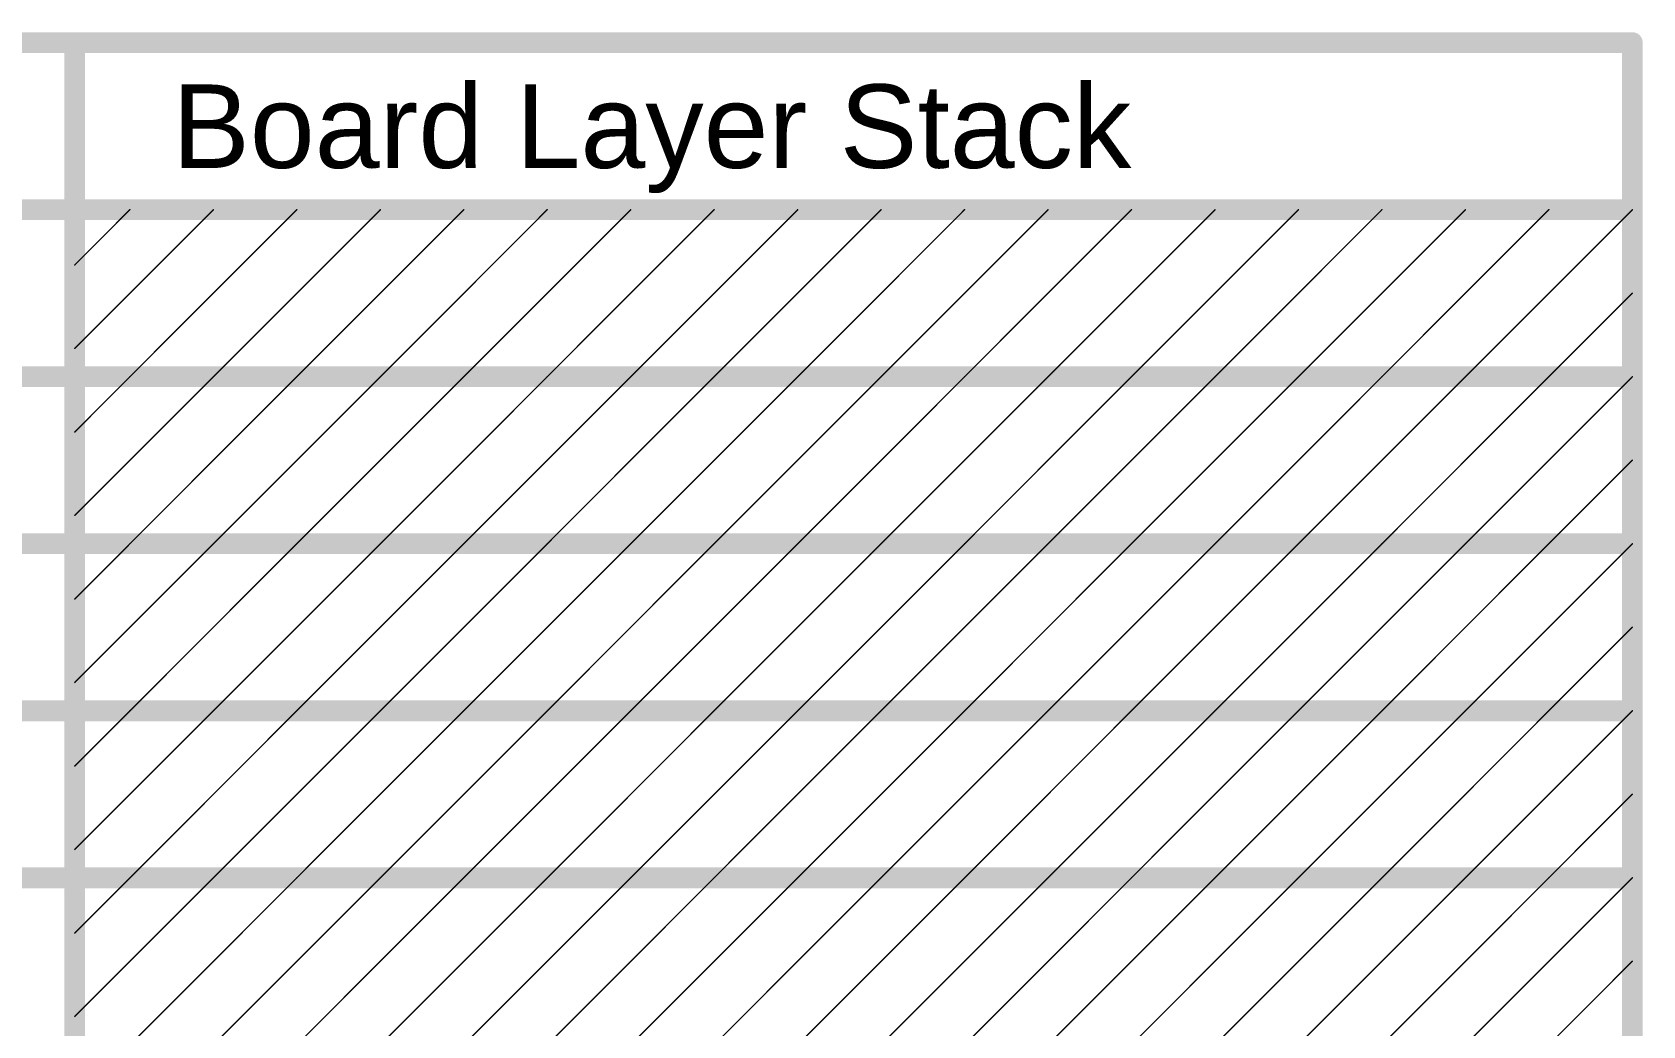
# Model space of a CAD drawing. Header units: inches. Extents: x 0 to 13.9, y -0.2 to 3.4.
# Drawn here: x 7.875 to 9.032, y 0.645 to 1.359 of the extents above; entities that cross this region are included whole.
import ezdxf

# ---------------------------------------------------------------- set-up
doc = ezdxf.new("R2010")
doc.units = ezdxf.units.IN
doc.header["$MEASUREMENT"] = 0
doc.layers.add('Fabrication', color=56, linetype='Continuous')
doc.styles.add('Arial', font='', dxfattribs={"height": 0.2})
doc.styles.get('Arial').set_extended_font_data('Arial')

msp = doc.modelspace()

# ---------------------------------------------------------------- linework, layer by layer
at = {"layer": 'Fabrication'}
for points in [[(4.4861, 1.351, 0.015, 0.015, 0), (9.0249, 1.351, 0.015, 0.015, 0)], [(7.9052, -0.089, 0.015, 0.015, 0), (7.9052, 1.351, 0.015, 0.015, 0)], [(9.0249, -0.089, 0.015, 0.015, 0), (9.0249, 1.351, 0.015, 0.015, 0)], [(4.4861, 1.231, 0.015, 0.015, 0), (9.0249, 1.231, 0.015, 0.015, 0)], [(7.9052, 1.1313, 0.001, 0.001, 0), (8.0049, 1.231, 0.001, 0.001, 0)], [(7.9052, 1.1913, 0.001, 0.001, 0), (7.9449, 1.231, 0.001, 0.001, 0)], [(7.9449, 1.111, 0.001, 0.001, 0), (8.0649, 1.231, 0.001, 0.001, 0)], [(8.0049, 1.111, 0.001, 0.001, 0), (8.1249, 1.231, 0.001, 0.001, 0)], [(8.0649, 1.111, 0.001, 0.001, 0), (8.1849, 1.231, 0.001, 0.001, 0)], [(8.1249, 1.111, 0.001, 0.001, 0), (8.2449, 1.231, 0.001, 0.001, 0)], [(8.1849, 1.111, 0.001, 0.001, 0), (8.3049, 1.231, 0.001, 0.001, 0)], [(8.2449, 1.111, 0.001, 0.001, 0), (8.3649, 1.231, 0.001, 0.001, 0)], [(8.3049, 1.111, 0.001, 0.001, 0), (8.4249, 1.231, 0.001, 0.001, 0)], [(8.3649, 1.111, 0.001, 0.001, 0), (8.4849, 1.231, 0.001, 0.001, 0)], [(8.4249, 1.111, 0.001, 0.001, 0), (8.5449, 1.231, 0.001, 0.001, 0)], [(8.4849, 1.111, 0.001, 0.001, 0), (8.6049, 1.231, 0.001, 0.001, 0)], [(8.5449, 1.111, 0.001, 0.001, 0), (8.6649, 1.231, 0.001, 0.001, 0)], [(8.6049, 1.111, 0.001, 0.001, 0), (8.7249, 1.231, 0.001, 0.001, 0)], [(8.6649, 1.111, 0.001, 0.001, 0), (8.7849, 1.231, 0.001, 0.001, 0)], [(8.7249, 1.111, 0.001, 0.001, 0), (8.8449, 1.231, 0.001, 0.001, 0)], [(8.7849, 1.111, 0.001, 0.001, 0), (8.9049, 1.231, 0.001, 0.001, 0)], [(8.8449, 1.111, 0.001, 0.001, 0), (8.9649, 1.231, 0.001, 0.001, 0)], [(8.9049, 1.111, 0.001, 0.001, 0), (9.0249, 1.231, 0.001, 0.001, 0)], [(8.9649, 1.111, 0.001, 0.001, 0), (9.0249, 1.171, 0.001, 0.001, 0)], [(7.3353, 1.111, 0.015, 0.015, 0), (7.9052, 1.111, 0.015, 0.015, 0)], [(7.9052, 1.111, 0.015, 0.015, 0), (9.0249, 1.111, 0.015, 0.015, 0)], [(7.9052, 1.0113, 0.001, 0.001, 0), (8.0049, 1.111, 0.001, 0.001, 0)], [(7.9052, 1.0713, 0.001, 0.001, 0), (7.9449, 1.111, 0.001, 0.001, 0)], [(7.9449, 0.991, 0.001, 0.001, 0), (8.0649, 1.111, 0.001, 0.001, 0)], [(8.0049, 0.991, 0.001, 0.001, 0), (8.1249, 1.111, 0.001, 0.001, 0)], [(8.0649, 0.991, 0.001, 0.001, 0), (8.1849, 1.111, 0.001, 0.001, 0)], [(8.1249, 0.991, 0.001, 0.001, 0), (8.2449, 1.111, 0.001, 0.001, 0)], [(8.1849, 0.991, 0.001, 0.001, 0), (8.3049, 1.111, 0.001, 0.001, 0)], [(8.2449, 0.991, 0.001, 0.001, 0), (8.3649, 1.111, 0.001, 0.001, 0)], [(8.3049, 0.991, 0.001, 0.001, 0), (8.4249, 1.111, 0.001, 0.001, 0)], [(8.3649, 0.991, 0.001, 0.001, 0), (8.4849, 1.111, 0.001, 0.001, 0)], [(8.4249, 0.991, 0.001, 0.001, 0), (8.5449, 1.111, 0.001, 0.001, 0)], [(8.4849, 0.991, 0.001, 0.001, 0), (8.6049, 1.111, 0.001, 0.001, 0)], [(8.5449, 0.991, 0.001, 0.001, 0), (8.6649, 1.111, 0.001, 0.001, 0)], [(8.6049, 0.991, 0.001, 0.001, 0), (8.7249, 1.111, 0.001, 0.001, 0)], [(8.6649, 0.991, 0.001, 0.001, 0), (8.7849, 1.111, 0.001, 0.001, 0)], [(8.7249, 0.991, 0.001, 0.001, 0), (8.8449, 1.111, 0.001, 0.001, 0)], [(8.7849, 0.991, 0.001, 0.001, 0), (8.9049, 1.111, 0.001, 0.001, 0)], [(8.8449, 0.991, 0.001, 0.001, 0), (8.9649, 1.111, 0.001, 0.001, 0)], [(8.9049, 0.991, 0.001, 0.001, 0), (9.0249, 1.111, 0.001, 0.001, 0)], [(8.9649, 0.991, 0.001, 0.001, 0), (9.0249, 1.051, 0.001, 0.001, 0)], [(7.3353, 0.991, 0.015, 0.015, 0), (7.9052, 0.991, 0.015, 0.015, 0)], [(7.9052, 0.991, 0.015, 0.015, 0), (9.0249, 0.991, 0.015, 0.015, 0)], [(7.9052, 0.8913, 0.001, 0.001, 0), (8.0049, 0.991, 0.001, 0.001, 0)], [(7.9052, 0.9513, 0.001, 0.001, 0), (7.9449, 0.991, 0.001, 0.001, 0)], [(7.9449, 0.871, 0.001, 0.001, 0), (8.0649, 0.991, 0.001, 0.001, 0)], [(8.0049, 0.871, 0.001, 0.001, 0), (8.1249, 0.991, 0.001, 0.001, 0)], [(8.0649, 0.871, 0.001, 0.001, 0), (8.1849, 0.991, 0.001, 0.001, 0)], [(8.1249, 0.871, 0.001, 0.001, 0), (8.2449, 0.991, 0.001, 0.001, 0)], [(8.1849, 0.871, 0.001, 0.001, 0), (8.3049, 0.991, 0.001, 0.001, 0)], [(8.2449, 0.871, 0.001, 0.001, 0), (8.3649, 0.991, 0.001, 0.001, 0)], [(8.3049, 0.871, 0.001, 0.001, 0), (8.4249, 0.991, 0.001, 0.001, 0)], [(8.3649, 0.871, 0.001, 0.001, 0), (8.4849, 0.991, 0.001, 0.001, 0)], [(8.4249, 0.871, 0.001, 0.001, 0), (8.5449, 0.991, 0.001, 0.001, 0)], [(8.4849, 0.871, 0.001, 0.001, 0), (8.6049, 0.991, 0.001, 0.001, 0)], [(8.5449, 0.871, 0.001, 0.001, 0), (8.6649, 0.991, 0.001, 0.001, 0)], [(8.6049, 0.871, 0.001, 0.001, 0), (8.7249, 0.991, 0.001, 0.001, 0)], [(8.6649, 0.871, 0.001, 0.001, 0), (8.7849, 0.991, 0.001, 0.001, 0)], [(8.7249, 0.871, 0.001, 0.001, 0), (8.8449, 0.991, 0.001, 0.001, 0)], [(8.7849, 0.871, 0.001, 0.001, 0), (8.9049, 0.991, 0.001, 0.001, 0)], [(8.8449, 0.871, 0.001, 0.001, 0), (8.9649, 0.991, 0.001, 0.001, 0)], [(8.9049, 0.871, 0.001, 0.001, 0), (9.0249, 0.991, 0.001, 0.001, 0)], [(8.9649, 0.871, 0.001, 0.001, 0), (9.0249, 0.931, 0.001, 0.001, 0)], [(7.3353, 0.871, 0.015, 0.015, 0), (7.9052, 0.871, 0.015, 0.015, 0)], [(7.9052, 0.871, 0.015, 0.015, 0), (9.0249, 0.871, 0.015, 0.015, 0)], [(7.9052, 0.7713, 0.001, 0.001, 0), (8.0049, 0.871, 0.001, 0.001, 0)], [(7.9052, 0.8313, 0.001, 0.001, 0), (7.9449, 0.871, 0.001, 0.001, 0)], [(7.9449, 0.751, 0.001, 0.001, 0), (8.0649, 0.871, 0.001, 0.001, 0)], [(8.0049, 0.751, 0.001, 0.001, 0), (8.1249, 0.871, 0.001, 0.001, 0)], [(8.0649, 0.751, 0.001, 0.001, 0), (8.1849, 0.871, 0.001, 0.001, 0)], [(8.1249, 0.751, 0.001, 0.001, 0), (8.2449, 0.871, 0.001, 0.001, 0)], [(8.1849, 0.751, 0.001, 0.001, 0), (8.3049, 0.871, 0.001, 0.001, 0)], [(8.2449, 0.751, 0.001, 0.001, 0), (8.3649, 0.871, 0.001, 0.001, 0)], [(8.3049, 0.751, 0.001, 0.001, 0), (8.4249, 0.871, 0.001, 0.001, 0)], [(8.3649, 0.751, 0.001, 0.001, 0), (8.4849, 0.871, 0.001, 0.001, 0)], [(8.4249, 0.751, 0.001, 0.001, 0), (8.5449, 0.871, 0.001, 0.001, 0)], [(8.4849, 0.751, 0.001, 0.001, 0), (8.6049, 0.871, 0.001, 0.001, 0)], [(8.5449, 0.751, 0.001, 0.001, 0), (8.6649, 0.871, 0.001, 0.001, 0)], [(8.6049, 0.751, 0.001, 0.001, 0), (8.7249, 0.871, 0.001, 0.001, 0)], [(8.6649, 0.751, 0.001, 0.001, 0), (8.7849, 0.871, 0.001, 0.001, 0)], [(8.7249, 0.751, 0.001, 0.001, 0), (8.8449, 0.871, 0.001, 0.001, 0)], [(8.7849, 0.751, 0.001, 0.001, 0), (8.9049, 0.871, 0.001, 0.001, 0)], [(8.8449, 0.751, 0.001, 0.001, 0), (8.9649, 0.871, 0.001, 0.001, 0)], [(8.9049, 0.751, 0.001, 0.001, 0), (9.0249, 0.871, 0.001, 0.001, 0)], [(8.9649, 0.751, 0.001, 0.001, 0), (9.0249, 0.811, 0.001, 0.001, 0)], [(7.3353, 0.751, 0.015, 0.015, 0), (7.9052, 0.751, 0.015, 0.015, 0)], [(7.9052, 0.751, 0.015, 0.015, 0), (9.0249, 0.751, 0.015, 0.015, 0)], [(7.9052, 0.6513, 0.001, 0.001, 0), (8.0049, 0.751, 0.001, 0.001, 0)], [(7.9052, 0.7113, 0.001, 0.001, 0), (7.9449, 0.751, 0.001, 0.001, 0)], [(7.9449, 0.631, 0.001, 0.001, 0), (8.0649, 0.751, 0.001, 0.001, 0)], [(8.0049, 0.631, 0.001, 0.001, 0), (8.1249, 0.751, 0.001, 0.001, 0)], [(8.0649, 0.631, 0.001, 0.001, 0), (8.1849, 0.751, 0.001, 0.001, 0)], [(8.1249, 0.631, 0.001, 0.001, 0), (8.2449, 0.751, 0.001, 0.001, 0)], [(8.1849, 0.631, 0.001, 0.001, 0), (8.3049, 0.751, 0.001, 0.001, 0)], [(8.2449, 0.631, 0.001, 0.001, 0), (8.3649, 0.751, 0.001, 0.001, 0)], [(8.3049, 0.631, 0.001, 0.001, 0), (8.4249, 0.751, 0.001, 0.001, 0)], [(8.3649, 0.631, 0.001, 0.001, 0), (8.4849, 0.751, 0.001, 0.001, 0)], [(8.4249, 0.631, 0.001, 0.001, 0), (8.5449, 0.751, 0.001, 0.001, 0)], [(8.4849, 0.631, 0.001, 0.001, 0), (8.6049, 0.751, 0.001, 0.001, 0)], [(8.5449, 0.631, 0.001, 0.001, 0), (8.6649, 0.751, 0.001, 0.001, 0)], [(8.6049, 0.631, 0.001, 0.001, 0), (8.7249, 0.751, 0.001, 0.001, 0)], [(8.6649, 0.631, 0.001, 0.001, 0), (8.7849, 0.751, 0.001, 0.001, 0)], [(8.7249, 0.631, 0.001, 0.001, 0), (8.8449, 0.751, 0.001, 0.001, 0)], [(8.7849, 0.631, 0.001, 0.001, 0), (8.9049, 0.751, 0.001, 0.001, 0)], [(8.8449, 0.631, 0.001, 0.001, 0), (8.9649, 0.751, 0.001, 0.001, 0)], [(8.9049, 0.631, 0.001, 0.001, 0), (9.0249, 0.751, 0.001, 0.001, 0)], [(8.9649, 0.631, 0.001, 0.001, 0), (9.0249, 0.691, 0.001, 0.001, 0)]]:
    msp.add_lwpolyline(points, format="xyseb", dxfattribs=at)
for points in [[(7.9015, 1.351, 0.0075, 0.0075, 1), (7.909, 1.351, 0.0075, 0.0075, 1)], [(9.0211, 1.351, 0.0075, 0.0075, 1), (9.0286, 1.351, 0.0075, 0.0075, 1)], [(9.0211, 1.351, 0.0075, 0.0075, 1), (9.0286, 1.351, 0.0075, 0.0075, 1)], [(7.9446, 1.231, 0.0005, 0.0005, 1), (7.9451, 1.231, 0.0005, 0.0005, 1)], [(8.0046, 1.231, 0.0005, 0.0005, 1), (8.0051, 1.231, 0.0005, 0.0005, 1)], [(8.0646, 1.231, 0.0005, 0.0005, 1), (8.0651, 1.231, 0.0005, 0.0005, 1)], [(8.1246, 1.231, 0.0005, 0.0005, 1), (8.1251, 1.231, 0.0005, 0.0005, 1)], [(8.1846, 1.231, 0.0005, 0.0005, 1), (8.1851, 1.231, 0.0005, 0.0005, 1)], [(8.2446, 1.231, 0.0005, 0.0005, 1), (8.2451, 1.231, 0.0005, 0.0005, 1)], [(8.3046, 1.231, 0.0005, 0.0005, 1), (8.3051, 1.231, 0.0005, 0.0005, 1)], [(8.3646, 1.231, 0.0005, 0.0005, 1), (8.3651, 1.231, 0.0005, 0.0005, 1)], [(8.4246, 1.231, 0.0005, 0.0005, 1), (8.4251, 1.231, 0.0005, 0.0005, 1)], [(8.4846, 1.231, 0.0005, 0.0005, 1), (8.4851, 1.231, 0.0005, 0.0005, 1)], [(8.5446, 1.231, 0.0005, 0.0005, 1), (8.5451, 1.231, 0.0005, 0.0005, 1)], [(8.6046, 1.231, 0.0005, 0.0005, 1), (8.6051, 1.231, 0.0005, 0.0005, 1)], [(8.6646, 1.231, 0.0005, 0.0005, 1), (8.6651, 1.231, 0.0005, 0.0005, 1)], [(8.7246, 1.231, 0.0005, 0.0005, 1), (8.7251, 1.231, 0.0005, 0.0005, 1)], [(8.7846, 1.231, 0.0005, 0.0005, 1), (8.7851, 1.231, 0.0005, 0.0005, 1)], [(8.8446, 1.231, 0.0005, 0.0005, 1), (8.8451, 1.231, 0.0005, 0.0005, 1)], [(8.9046, 1.231, 0.0005, 0.0005, 1), (8.9051, 1.231, 0.0005, 0.0005, 1)], [(8.9646, 1.231, 0.0005, 0.0005, 1), (8.9651, 1.231, 0.0005, 0.0005, 1)], [(9.0211, 1.231, 0.0075, 0.0075, 1), (9.0286, 1.231, 0.0075, 0.0075, 1)], [(9.0246, 1.231, 0.0005, 0.0005, 1), (9.0251, 1.231, 0.0005, 0.0005, 1)], [(7.905, 1.1913, 0.0005, 0.0005, 1), (7.9055, 1.1913, 0.0005, 0.0005, 1)], [(9.0246, 1.171, 0.0005, 0.0005, 1), (9.0251, 1.171, 0.0005, 0.0005, 1)], [(7.905, 1.1313, 0.0005, 0.0005, 1), (7.9055, 1.1313, 0.0005, 0.0005, 1)], [(7.9015, 1.111, 0.0075, 0.0075, 1), (7.909, 1.111, 0.0075, 0.0075, 1)], [(7.9015, 1.111, 0.0075, 0.0075, 1), (7.909, 1.111, 0.0075, 0.0075, 1)], [(7.9446, 1.111, 0.0005, 0.0005, 1), (7.9451, 1.111, 0.0005, 0.0005, 1)], [(7.9446, 1.111, 0.0005, 0.0005, 1), (7.9451, 1.111, 0.0005, 0.0005, 1)], [(8.0046, 1.111, 0.0005, 0.0005, 1), (8.0051, 1.111, 0.0005, 0.0005, 1)], [(8.0046, 1.111, 0.0005, 0.0005, 1), (8.0051, 1.111, 0.0005, 0.0005, 1)], [(8.0646, 1.111, 0.0005, 0.0005, 1), (8.0651, 1.111, 0.0005, 0.0005, 1)], [(8.0646, 1.111, 0.0005, 0.0005, 1), (8.0651, 1.111, 0.0005, 0.0005, 1)], [(8.1246, 1.111, 0.0005, 0.0005, 1), (8.1251, 1.111, 0.0005, 0.0005, 1)], [(8.1246, 1.111, 0.0005, 0.0005, 1), (8.1251, 1.111, 0.0005, 0.0005, 1)], [(8.1846, 1.111, 0.0005, 0.0005, 1), (8.1851, 1.111, 0.0005, 0.0005, 1)], [(8.1846, 1.111, 0.0005, 0.0005, 1), (8.1851, 1.111, 0.0005, 0.0005, 1)], [(8.2446, 1.111, 0.0005, 0.0005, 1), (8.2451, 1.111, 0.0005, 0.0005, 1)], [(8.2446, 1.111, 0.0005, 0.0005, 1), (8.2451, 1.111, 0.0005, 0.0005, 1)], [(8.3046, 1.111, 0.0005, 0.0005, 1), (8.3051, 1.111, 0.0005, 0.0005, 1)], [(8.3046, 1.111, 0.0005, 0.0005, 1), (8.3051, 1.111, 0.0005, 0.0005, 1)], [(8.3646, 1.111, 0.0005, 0.0005, 1), (8.3651, 1.111, 0.0005, 0.0005, 1)], [(8.3646, 1.111, 0.0005, 0.0005, 1), (8.3651, 1.111, 0.0005, 0.0005, 1)], [(8.4246, 1.111, 0.0005, 0.0005, 1), (8.4251, 1.111, 0.0005, 0.0005, 1)], [(8.4246, 1.111, 0.0005, 0.0005, 1), (8.4251, 1.111, 0.0005, 0.0005, 1)], [(8.4846, 1.111, 0.0005, 0.0005, 1), (8.4851, 1.111, 0.0005, 0.0005, 1)], [(8.4846, 1.111, 0.0005, 0.0005, 1), (8.4851, 1.111, 0.0005, 0.0005, 1)], [(8.5446, 1.111, 0.0005, 0.0005, 1), (8.5451, 1.111, 0.0005, 0.0005, 1)], [(8.5446, 1.111, 0.0005, 0.0005, 1), (8.5451, 1.111, 0.0005, 0.0005, 1)], [(8.6046, 1.111, 0.0005, 0.0005, 1), (8.6051, 1.111, 0.0005, 0.0005, 1)], [(8.6046, 1.111, 0.0005, 0.0005, 1), (8.6051, 1.111, 0.0005, 0.0005, 1)], [(8.6646, 1.111, 0.0005, 0.0005, 1), (8.6651, 1.111, 0.0005, 0.0005, 1)], [(8.6646, 1.111, 0.0005, 0.0005, 1), (8.6651, 1.111, 0.0005, 0.0005, 1)], [(8.7246, 1.111, 0.0005, 0.0005, 1), (8.7251, 1.111, 0.0005, 0.0005, 1)], [(8.7246, 1.111, 0.0005, 0.0005, 1), (8.7251, 1.111, 0.0005, 0.0005, 1)], [(8.7846, 1.111, 0.0005, 0.0005, 1), (8.7851, 1.111, 0.0005, 0.0005, 1)], [(8.7846, 1.111, 0.0005, 0.0005, 1), (8.7851, 1.111, 0.0005, 0.0005, 1)], [(8.8446, 1.111, 0.0005, 0.0005, 1), (8.8451, 1.111, 0.0005, 0.0005, 1)], [(8.8446, 1.111, 0.0005, 0.0005, 1), (8.8451, 1.111, 0.0005, 0.0005, 1)], [(8.9046, 1.111, 0.0005, 0.0005, 1), (8.9051, 1.111, 0.0005, 0.0005, 1)], [(8.9046, 1.111, 0.0005, 0.0005, 1), (8.9051, 1.111, 0.0005, 0.0005, 1)], [(8.9646, 1.111, 0.0005, 0.0005, 1), (8.9651, 1.111, 0.0005, 0.0005, 1)], [(8.9646, 1.111, 0.0005, 0.0005, 1), (8.9651, 1.111, 0.0005, 0.0005, 1)], [(9.0211, 1.111, 0.0075, 0.0075, 1), (9.0286, 1.111, 0.0075, 0.0075, 1)], [(9.0246, 1.111, 0.0005, 0.0005, 1), (9.0251, 1.111, 0.0005, 0.0005, 1)], [(7.905, 1.0713, 0.0005, 0.0005, 1), (7.9055, 1.0713, 0.0005, 0.0005, 1)], [(9.0246, 1.051, 0.0005, 0.0005, 1), (9.0251, 1.051, 0.0005, 0.0005, 1)], [(7.905, 1.0113, 0.0005, 0.0005, 1), (7.9055, 1.0113, 0.0005, 0.0005, 1)], [(7.9015, 0.991, 0.0075, 0.0075, 1), (7.909, 0.991, 0.0075, 0.0075, 1)], [(7.9015, 0.991, 0.0075, 0.0075, 1), (7.909, 0.991, 0.0075, 0.0075, 1)], [(9.0211, 0.991, 0.0075, 0.0075, 1), (9.0286, 0.991, 0.0075, 0.0075, 1)], [(7.9446, 0.991, 0.0005, 0.0005, 1), (7.9451, 0.991, 0.0005, 0.0005, 1)], [(7.9446, 0.991, 0.0005, 0.0005, 1), (7.9451, 0.991, 0.0005, 0.0005, 1)], [(8.0046, 0.991, 0.0005, 0.0005, 1), (8.0051, 0.991, 0.0005, 0.0005, 1)], [(8.0046, 0.991, 0.0005, 0.0005, 1), (8.0051, 0.991, 0.0005, 0.0005, 1)], [(8.0646, 0.991, 0.0005, 0.0005, 1), (8.0651, 0.991, 0.0005, 0.0005, 1)], [(8.0646, 0.991, 0.0005, 0.0005, 1), (8.0651, 0.991, 0.0005, 0.0005, 1)], [(8.1246, 0.991, 0.0005, 0.0005, 1), (8.1251, 0.991, 0.0005, 0.0005, 1)], [(8.1246, 0.991, 0.0005, 0.0005, 1), (8.1251, 0.991, 0.0005, 0.0005, 1)], [(8.1846, 0.991, 0.0005, 0.0005, 1), (8.1851, 0.991, 0.0005, 0.0005, 1)], [(8.1846, 0.991, 0.0005, 0.0005, 1), (8.1851, 0.991, 0.0005, 0.0005, 1)], [(8.2446, 0.991, 0.0005, 0.0005, 1), (8.2451, 0.991, 0.0005, 0.0005, 1)], [(8.2446, 0.991, 0.0005, 0.0005, 1), (8.2451, 0.991, 0.0005, 0.0005, 1)], [(8.3046, 0.991, 0.0005, 0.0005, 1), (8.3051, 0.991, 0.0005, 0.0005, 1)], [(8.3046, 0.991, 0.0005, 0.0005, 1), (8.3051, 0.991, 0.0005, 0.0005, 1)], [(8.3646, 0.991, 0.0005, 0.0005, 1), (8.3651, 0.991, 0.0005, 0.0005, 1)], [(8.3646, 0.991, 0.0005, 0.0005, 1), (8.3651, 0.991, 0.0005, 0.0005, 1)], [(8.4246, 0.991, 0.0005, 0.0005, 1), (8.4251, 0.991, 0.0005, 0.0005, 1)], [(8.4246, 0.991, 0.0005, 0.0005, 1), (8.4251, 0.991, 0.0005, 0.0005, 1)], [(8.4846, 0.991, 0.0005, 0.0005, 1), (8.4851, 0.991, 0.0005, 0.0005, 1)], [(8.4846, 0.991, 0.0005, 0.0005, 1), (8.4851, 0.991, 0.0005, 0.0005, 1)], [(8.5446, 0.991, 0.0005, 0.0005, 1), (8.5451, 0.991, 0.0005, 0.0005, 1)], [(8.5446, 0.991, 0.0005, 0.0005, 1), (8.5451, 0.991, 0.0005, 0.0005, 1)], [(8.6046, 0.991, 0.0005, 0.0005, 1), (8.6051, 0.991, 0.0005, 0.0005, 1)], [(8.6046, 0.991, 0.0005, 0.0005, 1), (8.6051, 0.991, 0.0005, 0.0005, 1)], [(8.6646, 0.991, 0.0005, 0.0005, 1), (8.6651, 0.991, 0.0005, 0.0005, 1)], [(8.6646, 0.991, 0.0005, 0.0005, 1), (8.6651, 0.991, 0.0005, 0.0005, 1)], [(8.7246, 0.991, 0.0005, 0.0005, 1), (8.7251, 0.991, 0.0005, 0.0005, 1)], [(8.7246, 0.991, 0.0005, 0.0005, 1), (8.7251, 0.991, 0.0005, 0.0005, 1)], [(8.7846, 0.991, 0.0005, 0.0005, 1), (8.7851, 0.991, 0.0005, 0.0005, 1)], [(8.7846, 0.991, 0.0005, 0.0005, 1), (8.7851, 0.991, 0.0005, 0.0005, 1)], [(8.8446, 0.991, 0.0005, 0.0005, 1), (8.8451, 0.991, 0.0005, 0.0005, 1)], [(8.8446, 0.991, 0.0005, 0.0005, 1), (8.8451, 0.991, 0.0005, 0.0005, 1)], [(8.9046, 0.991, 0.0005, 0.0005, 1), (8.9051, 0.991, 0.0005, 0.0005, 1)], [(8.9046, 0.991, 0.0005, 0.0005, 1), (8.9051, 0.991, 0.0005, 0.0005, 1)], [(8.9646, 0.991, 0.0005, 0.0005, 1), (8.9651, 0.991, 0.0005, 0.0005, 1)], [(8.9646, 0.991, 0.0005, 0.0005, 1), (8.9651, 0.991, 0.0005, 0.0005, 1)], [(9.0246, 0.991, 0.0005, 0.0005, 1), (9.0251, 0.991, 0.0005, 0.0005, 1)], [(7.905, 0.9513, 0.0005, 0.0005, 1), (7.9055, 0.9513, 0.0005, 0.0005, 1)], [(9.0246, 0.931, 0.0005, 0.0005, 1), (9.0251, 0.931, 0.0005, 0.0005, 1)], [(7.905, 0.8913, 0.0005, 0.0005, 1), (7.9055, 0.8913, 0.0005, 0.0005, 1)], [(7.9015, 0.871, 0.0075, 0.0075, 1), (7.909, 0.871, 0.0075, 0.0075, 1)], [(7.9015, 0.871, 0.0075, 0.0075, 1), (7.909, 0.871, 0.0075, 0.0075, 1)], [(7.9446, 0.871, 0.0005, 0.0005, 1), (7.9451, 0.871, 0.0005, 0.0005, 1)], [(7.9446, 0.871, 0.0005, 0.0005, 1), (7.9451, 0.871, 0.0005, 0.0005, 1)], [(8.0046, 0.871, 0.0005, 0.0005, 1), (8.0051, 0.871, 0.0005, 0.0005, 1)], [(8.0046, 0.871, 0.0005, 0.0005, 1), (8.0051, 0.871, 0.0005, 0.0005, 1)], [(8.0646, 0.871, 0.0005, 0.0005, 1), (8.0651, 0.871, 0.0005, 0.0005, 1)], [(8.0646, 0.871, 0.0005, 0.0005, 1), (8.0651, 0.871, 0.0005, 0.0005, 1)], [(8.1246, 0.871, 0.0005, 0.0005, 1), (8.1251, 0.871, 0.0005, 0.0005, 1)], [(8.1246, 0.871, 0.0005, 0.0005, 1), (8.1251, 0.871, 0.0005, 0.0005, 1)], [(8.1846, 0.871, 0.0005, 0.0005, 1), (8.1851, 0.871, 0.0005, 0.0005, 1)], [(8.1846, 0.871, 0.0005, 0.0005, 1), (8.1851, 0.871, 0.0005, 0.0005, 1)], [(8.2446, 0.871, 0.0005, 0.0005, 1), (8.2451, 0.871, 0.0005, 0.0005, 1)], [(8.2446, 0.871, 0.0005, 0.0005, 1), (8.2451, 0.871, 0.0005, 0.0005, 1)], [(8.3046, 0.871, 0.0005, 0.0005, 1), (8.3051, 0.871, 0.0005, 0.0005, 1)], [(8.3046, 0.871, 0.0005, 0.0005, 1), (8.3051, 0.871, 0.0005, 0.0005, 1)], [(8.3646, 0.871, 0.0005, 0.0005, 1), (8.3651, 0.871, 0.0005, 0.0005, 1)], [(8.3646, 0.871, 0.0005, 0.0005, 1), (8.3651, 0.871, 0.0005, 0.0005, 1)], [(8.4246, 0.871, 0.0005, 0.0005, 1), (8.4251, 0.871, 0.0005, 0.0005, 1)], [(8.4246, 0.871, 0.0005, 0.0005, 1), (8.4251, 0.871, 0.0005, 0.0005, 1)], [(8.4846, 0.871, 0.0005, 0.0005, 1), (8.4851, 0.871, 0.0005, 0.0005, 1)], [(8.4846, 0.871, 0.0005, 0.0005, 1), (8.4851, 0.871, 0.0005, 0.0005, 1)], [(8.5446, 0.871, 0.0005, 0.0005, 1), (8.5451, 0.871, 0.0005, 0.0005, 1)], [(8.5446, 0.871, 0.0005, 0.0005, 1), (8.5451, 0.871, 0.0005, 0.0005, 1)], [(8.6046, 0.871, 0.0005, 0.0005, 1), (8.6051, 0.871, 0.0005, 0.0005, 1)], [(8.6046, 0.871, 0.0005, 0.0005, 1), (8.6051, 0.871, 0.0005, 0.0005, 1)], [(8.6646, 0.871, 0.0005, 0.0005, 1), (8.6651, 0.871, 0.0005, 0.0005, 1)], [(8.6646, 0.871, 0.0005, 0.0005, 1), (8.6651, 0.871, 0.0005, 0.0005, 1)], [(8.7246, 0.871, 0.0005, 0.0005, 1), (8.7251, 0.871, 0.0005, 0.0005, 1)], [(8.7246, 0.871, 0.0005, 0.0005, 1), (8.7251, 0.871, 0.0005, 0.0005, 1)], [(8.7846, 0.871, 0.0005, 0.0005, 1), (8.7851, 0.871, 0.0005, 0.0005, 1)], [(8.7846, 0.871, 0.0005, 0.0005, 1), (8.7851, 0.871, 0.0005, 0.0005, 1)], [(8.8446, 0.871, 0.0005, 0.0005, 1), (8.8451, 0.871, 0.0005, 0.0005, 1)], [(8.8446, 0.871, 0.0005, 0.0005, 1), (8.8451, 0.871, 0.0005, 0.0005, 1)], [(8.9046, 0.871, 0.0005, 0.0005, 1), (8.9051, 0.871, 0.0005, 0.0005, 1)], [(8.9046, 0.871, 0.0005, 0.0005, 1), (8.9051, 0.871, 0.0005, 0.0005, 1)], [(8.9646, 0.871, 0.0005, 0.0005, 1), (8.9651, 0.871, 0.0005, 0.0005, 1)], [(8.9646, 0.871, 0.0005, 0.0005, 1), (8.9651, 0.871, 0.0005, 0.0005, 1)], [(9.0211, 0.871, 0.0075, 0.0075, 1), (9.0286, 0.871, 0.0075, 0.0075, 1)], [(9.0246, 0.871, 0.0005, 0.0005, 1), (9.0251, 0.871, 0.0005, 0.0005, 1)], [(7.905, 0.8313, 0.0005, 0.0005, 1), (7.9055, 0.8313, 0.0005, 0.0005, 1)], [(9.0246, 0.811, 0.0005, 0.0005, 1), (9.0251, 0.811, 0.0005, 0.0005, 1)], [(7.905, 0.7713, 0.0005, 0.0005, 1), (7.9055, 0.7713, 0.0005, 0.0005, 1)], [(7.9015, 0.751, 0.0075, 0.0075, 1), (7.909, 0.751, 0.0075, 0.0075, 1)], [(7.9015, 0.751, 0.0075, 0.0075, 1), (7.909, 0.751, 0.0075, 0.0075, 1)], [(9.0211, 0.751, 0.0075, 0.0075, 1), (9.0286, 0.751, 0.0075, 0.0075, 1)], [(7.9446, 0.751, 0.0005, 0.0005, 1), (7.9451, 0.751, 0.0005, 0.0005, 1)], [(7.9446, 0.751, 0.0005, 0.0005, 1), (7.9451, 0.751, 0.0005, 0.0005, 1)], [(8.0046, 0.751, 0.0005, 0.0005, 1), (8.0051, 0.751, 0.0005, 0.0005, 1)], [(8.0046, 0.751, 0.0005, 0.0005, 1), (8.0051, 0.751, 0.0005, 0.0005, 1)], [(8.0646, 0.751, 0.0005, 0.0005, 1), (8.0651, 0.751, 0.0005, 0.0005, 1)], [(8.0646, 0.751, 0.0005, 0.0005, 1), (8.0651, 0.751, 0.0005, 0.0005, 1)], [(8.1246, 0.751, 0.0005, 0.0005, 1), (8.1251, 0.751, 0.0005, 0.0005, 1)], [(8.1246, 0.751, 0.0005, 0.0005, 1), (8.1251, 0.751, 0.0005, 0.0005, 1)], [(8.1846, 0.751, 0.0005, 0.0005, 1), (8.1851, 0.751, 0.0005, 0.0005, 1)], [(8.1846, 0.751, 0.0005, 0.0005, 1), (8.1851, 0.751, 0.0005, 0.0005, 1)], [(8.2446, 0.751, 0.0005, 0.0005, 1), (8.2451, 0.751, 0.0005, 0.0005, 1)], [(8.2446, 0.751, 0.0005, 0.0005, 1), (8.2451, 0.751, 0.0005, 0.0005, 1)], [(8.3046, 0.751, 0.0005, 0.0005, 1), (8.3051, 0.751, 0.0005, 0.0005, 1)], [(8.3046, 0.751, 0.0005, 0.0005, 1), (8.3051, 0.751, 0.0005, 0.0005, 1)], [(8.3646, 0.751, 0.0005, 0.0005, 1), (8.3651, 0.751, 0.0005, 0.0005, 1)], [(8.3646, 0.751, 0.0005, 0.0005, 1), (8.3651, 0.751, 0.0005, 0.0005, 1)], [(8.4246, 0.751, 0.0005, 0.0005, 1), (8.4251, 0.751, 0.0005, 0.0005, 1)], [(8.4246, 0.751, 0.0005, 0.0005, 1), (8.4251, 0.751, 0.0005, 0.0005, 1)], [(8.4846, 0.751, 0.0005, 0.0005, 1), (8.4851, 0.751, 0.0005, 0.0005, 1)], [(8.4846, 0.751, 0.0005, 0.0005, 1), (8.4851, 0.751, 0.0005, 0.0005, 1)], [(8.5446, 0.751, 0.0005, 0.0005, 1), (8.5451, 0.751, 0.0005, 0.0005, 1)], [(8.5446, 0.751, 0.0005, 0.0005, 1), (8.5451, 0.751, 0.0005, 0.0005, 1)], [(8.6046, 0.751, 0.0005, 0.0005, 1), (8.6051, 0.751, 0.0005, 0.0005, 1)], [(8.6046, 0.751, 0.0005, 0.0005, 1), (8.6051, 0.751, 0.0005, 0.0005, 1)], [(8.6646, 0.751, 0.0005, 0.0005, 1), (8.6651, 0.751, 0.0005, 0.0005, 1)], [(8.6646, 0.751, 0.0005, 0.0005, 1), (8.6651, 0.751, 0.0005, 0.0005, 1)], [(8.7246, 0.751, 0.0005, 0.0005, 1), (8.7251, 0.751, 0.0005, 0.0005, 1)], [(8.7246, 0.751, 0.0005, 0.0005, 1), (8.7251, 0.751, 0.0005, 0.0005, 1)], [(8.7846, 0.751, 0.0005, 0.0005, 1), (8.7851, 0.751, 0.0005, 0.0005, 1)], [(8.7846, 0.751, 0.0005, 0.0005, 1), (8.7851, 0.751, 0.0005, 0.0005, 1)], [(8.8446, 0.751, 0.0005, 0.0005, 1), (8.8451, 0.751, 0.0005, 0.0005, 1)], [(8.8446, 0.751, 0.0005, 0.0005, 1), (8.8451, 0.751, 0.0005, 0.0005, 1)], [(8.9046, 0.751, 0.0005, 0.0005, 1), (8.9051, 0.751, 0.0005, 0.0005, 1)], [(8.9046, 0.751, 0.0005, 0.0005, 1), (8.9051, 0.751, 0.0005, 0.0005, 1)], [(8.9646, 0.751, 0.0005, 0.0005, 1), (8.9651, 0.751, 0.0005, 0.0005, 1)], [(8.9646, 0.751, 0.0005, 0.0005, 1), (8.9651, 0.751, 0.0005, 0.0005, 1)], [(9.0246, 0.751, 0.0005, 0.0005, 1), (9.0251, 0.751, 0.0005, 0.0005, 1)], [(7.905, 0.7113, 0.0005, 0.0005, 1), (7.9055, 0.7113, 0.0005, 0.0005, 1)], [(9.0246, 0.691, 0.0005, 0.0005, 1), (9.0251, 0.691, 0.0005, 0.0005, 1)], [(7.905, 0.6513, 0.0005, 0.0005, 1), (7.9055, 0.6513, 0.0005, 0.0005, 1)]]:
    msp.add_lwpolyline(points, format="xyseb", close=True, dxfattribs=at)

# ---------------------------------------------------------------- texts
at = {"layer": 'Fabrication', "style": 'Arial'}
msp.add_text('Board Layer Stack', height=0.06, dxfattribs=at).set_placement((7.9752, 1.261))

doc.saveas('drawing.dxf')
